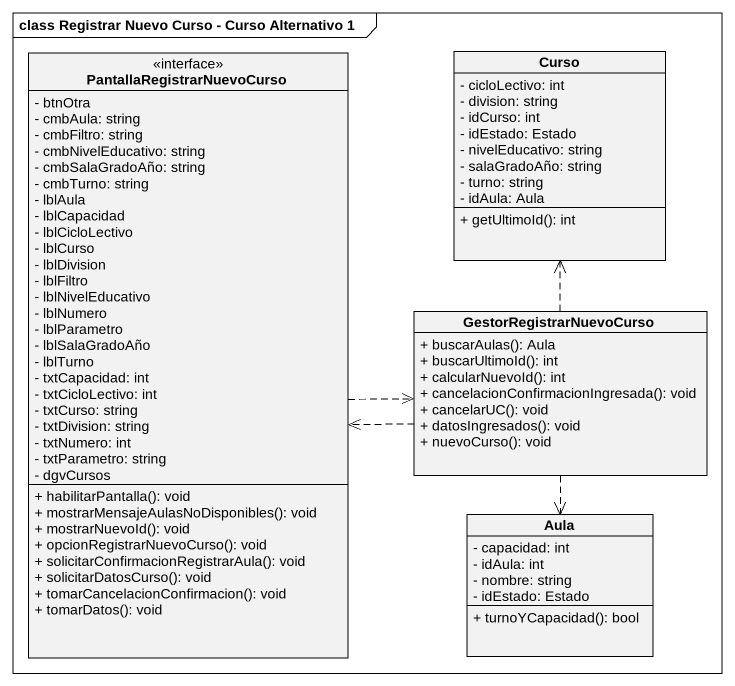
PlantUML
@startuml
mainframe class Registrar Nuevo Curso - Curso Alternativo 1
hide circle
hide empty members
skinparam classAttributeIconSize 0
class PantallaRegistrarNuevoCurso <<interface>> {
  - btnOtra
  - cmbAula: string
  - cmbFiltro: string
  - cmbNivelEducativo: string
  - cmbSalaGradoAño: string
  - cmbTurno: string
  - lblAula
  - lblCapacidad
  - lblCicloLectivo
  - lblCurso
  - lblDivision
  - lblFiltro
  - lblNivelEducativo
  - lblNumero
  - lblParametro
  - lblSalaGradoAño
  - lblTurno
  - txtCapacidad: int
  - txtCicloLectivo: int
  - txtCurso: string
  - txtDivision: string
  - txtNumero: int
  - txtParametro: string
  - dgvCursos
  + habilitarPantalla(): void
  + mostrarMensajeAulasNoDisponibles(): void
  + mostrarNuevoId(): void
  + opcionRegistrarNuevoCurso(): void
  + solicitarConfirmacionRegistrarAula(): void
  + solicitarDatosCurso(): void
  + tomarCancelacionConfirmacion(): void
  + tomarDatos(): void
}
class Curso {
  - cicloLectivo: int
  - division: string
  - idCurso: int
  - idEstado: Estado
  - nivelEducativo: string
  - salaGradoAño: string
  - turno: string
  - idAula: Aula
  + getUltimoId(): int
}
class GestorRegistrarNuevoCurso {
  + buscarAulas(): Aula
  + buscarUltimoId(): int
  + calcularNuevoId(): int
  + cancelacionConfirmacionIngresada(): void
  + cancelarUC(): void
  + datosIngresados(): void
  + nuevoCurso(): void
}
class Aula {
  - capacidad: int
  - idAula: int
  - nombre: string
  - idEstado: Estado
  + turnoYCapacidad(): bool
}
PantallaRegistrarNuevoCurso .right.> GestorRegistrarNuevoCurso
GestorRegistrarNuevoCurso .left.> PantallaRegistrarNuevoCurso
GestorRegistrarNuevoCurso .up.> Curso
GestorRegistrarNuevoCurso ..> Aula
@enduml
